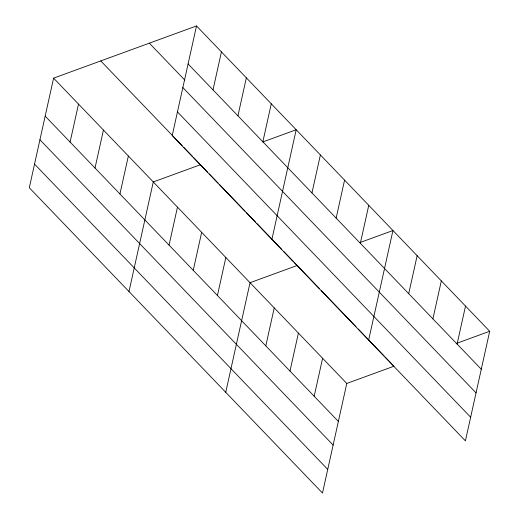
<?xml version="1.0" encoding="UTF-8"?>
<svg xmlns="http://www.w3.org/2000/svg" width="519" height="519" viewBox="0 0 519 519"><rect width="100%" height="100%" fill="white"/><g stroke="black" fill="none" stroke-linecap="round" stroke-linejoin="round"><path stroke-width="0.78" d="M53.593 78.142L29.298 187.735L322.494 493.05L346.789 383.45L53.593 78.142L196.506 25.95L489.702 331.265L465.407 440.858L172.211 135.55L196.506 25.95M70.097 142.07L78.518 104.092M95.016 168.02L103.437 130.042M119.941 193.976L128.362 155.992M128.984 291.542L153.28 181.948L200.444 164.724M169.051 245.111L177.472 207.133M213.011 89.878L221.425 51.9M193.237 270.302L201.657 232.324M237.929 115.834L246.35 77.85M217.429 295.493L225.849 257.508M262.854 141.784L271.268 103.806M225.739 392.299L250.035 282.699L297.199 265.475M271.898 239.356L296.193 129.756L262.724 141.979M265.806 345.868L274.227 307.89M311.964 192.925L320.385 154.947M289.991 371.053L298.412 333.075M336.15 218.11L344.571 180.132M314.183 396.244L322.604 358.266M360.342 243.301L368.762 205.323M368.652 340.107L392.948 230.507L359.479 242.73M408.719 293.676L417.14 255.698M432.904 318.867L441.325 280.883M457.096 344.052L465.517 306.074M346.789 383.45L393.953 366.232L385.156 357.072M456.233 343.487L489.702 331.265M188.086 63.928L481.282 369.243M149.342 43.174L184.79 80.082M182.85 87.562L476.046 392.877M177.446 111.916L470.649 417.224M100.757 60.918L182.169 145.69M183.83 147.422L192.692 156.647M193.795 157.802L207.587 172.165M209.235 173.884L218.032 183.045M219.686 184.758L244.974 211.09M246.622 212.809L255.419 221.97M257.067 223.689L281.804 249.451M284.003 251.734L293.352 261.472M294.448 262.614L319.185 288.376M321.384 290.666L356.021 326.73M358.22 329.02L384.054 355.924M45.172 116.12L338.369 421.428M39.937 139.754L333.133 445.068M34.539 164.101L327.736 469.416"/></g></svg>
